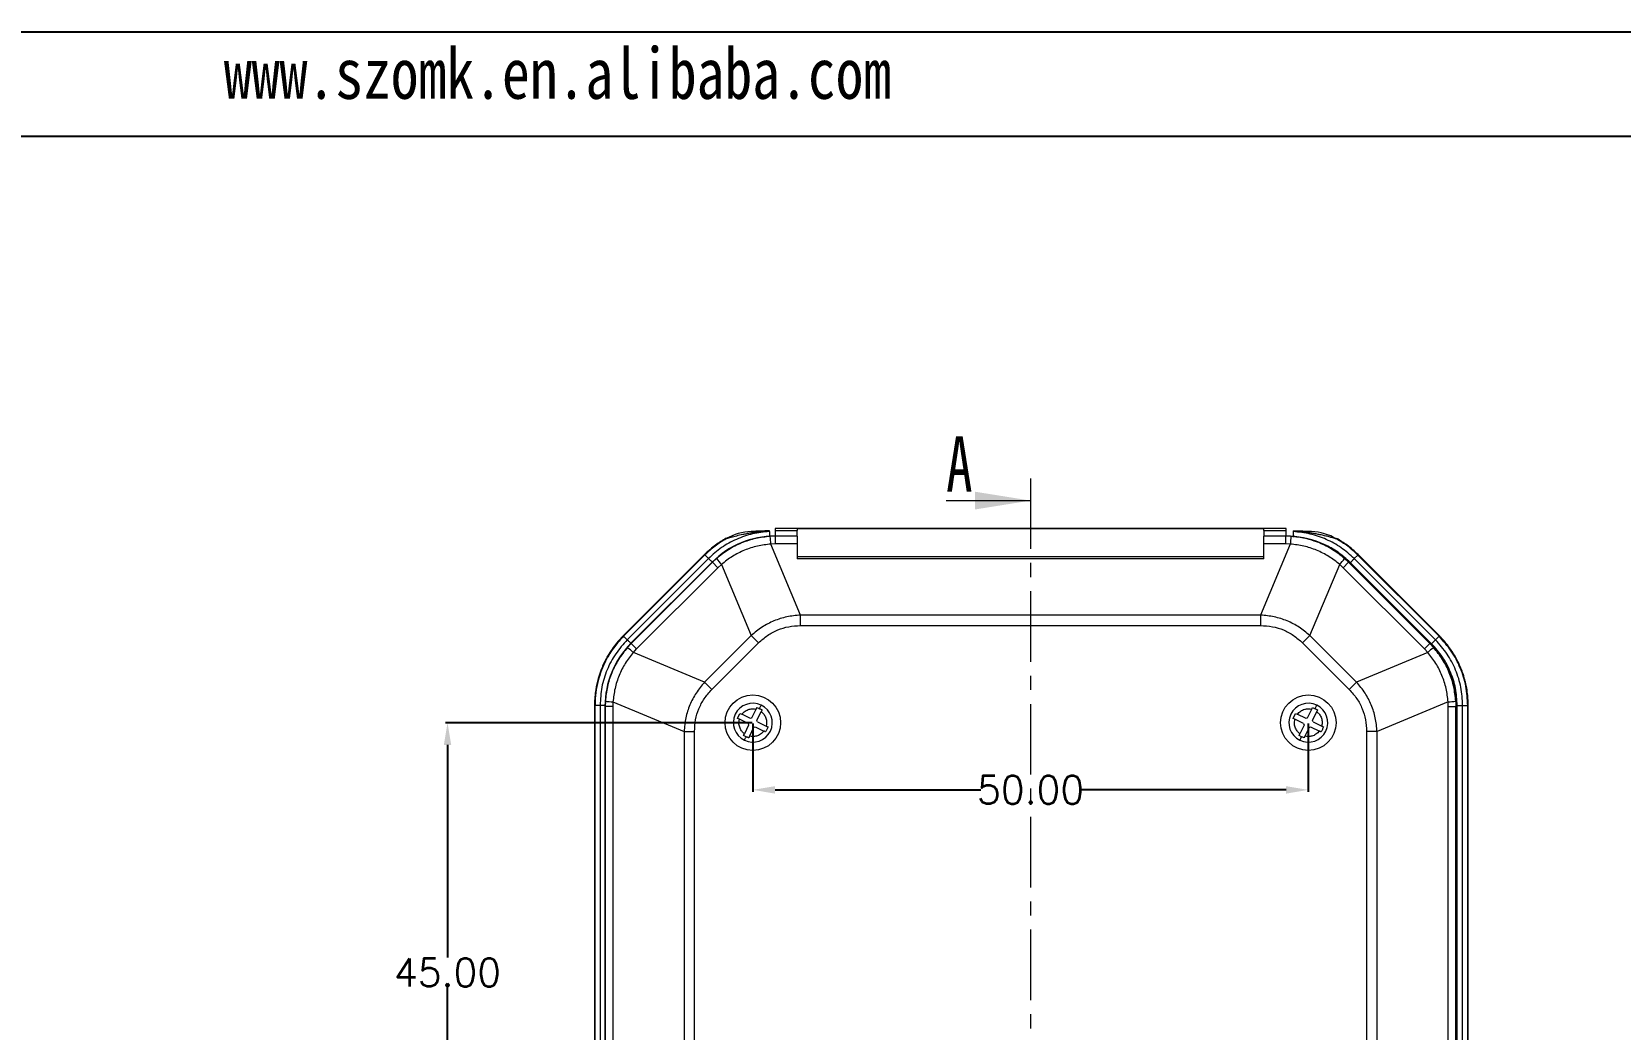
# Model space of a CAD drawing. Header units: inches. Extents: x 1153 to 4140, y 573 to 968.
# Drawn here: x 1425.7 to 1568.6, y 878.2 to 968 of the extents above; entities that cross this region are included whole.
import ezdxf

# ---------------------------------------------------------------- set-up
doc = ezdxf.new("R2010")
doc.units = ezdxf.units.IN
doc.linetypes.add('CENTER', pattern=[10.16, 6.35, -1.27, 1.27, -1.27])
doc.layers.add('文字', color=81, linetype='Continuous')
doc.styles.add('SLDTEXTSTYLE6', font='TXT', dxfattribs={"width": 0.7})
doc.styles.get("Standard").update_dxf_attribs({"font": 'txt', "bigfont": 'gbcbig.shx'})
doc.styles.add('宋体', font='', dxfattribs={"width": 0.8, "height": 3.5})
doc.styles.get('宋体').set_extended_font_data('SimSun')
doc.dimstyles.new('2.5', dxfattribs={"dimtxt": 2.5, "dimasz": 2, "dimexe": 0.18, "dimexo": 0.0625, "dimgap": 0.09, "dimtad": 0, "dimtih": 1, "dimtoh": 1, "dimzin": 0, "dimdsep": 46, "dimtxsty": 'Standard', "dimcen": 2, "dimadec": 0, "dimazin": 0, "dimtfac": 1, "dimtofl": 0, "dimtmove": 0, "dimatfit": 3, "dimfxl": 1, "dimtolj": 1, "dimtzin": 0, "dimarcsym": 0})

# ---------------------------------------------------------------- blocks, each defined once
blk = doc.blocks.new('*D157')
at = {"color": 0, "lineweight": -2, "transparency": 16777216}
for p, q in [((1490.57, 905.72), (1490.57, 899.55)), ((1540.57, 905.72), (1540.57, 899.55)), ((1492.57, 899.73), (1511.1, 899.73)), ((1538.57, 899.73), (1520.03, 899.73))]:
    blk.add_line(p, q, dxfattribs=at)
at = {"color": 0, "transparency": 16777216}
for points in [[(1492.57, 900.06), (1492.57, 899.39), (1490.57, 899.73)], [(1538.57, 900.06), (1538.57, 899.39), (1540.57, 899.73)]]:
    blk.add_solid(points, dxfattribs=at)
at = {"layer": 'Defpoints', "color": 0, "transparency": 16777216}
for p in [(1490.57, 905.78), (1540.57, 905.78), (1540.57, 899.73)]:
    blk.add_point(p, dxfattribs=at)
at = {"color": 0, "transparency": 16777216, "insert": (1515.57, 899.73), "char_height": 2.5, "attachment_point": 5}
blk.add_mtext('\\A1;50.00', dxfattribs=at)
blk = doc.blocks.new('*D162')
at = {"color": 0, "lineweight": -2, "transparency": 16777216}
for p, q in [((1490.51, 905.78), (1462.91, 905.78)), ((1463.09, 903.78), (1463.09, 884.62)), ((1463.09, 862.78), (1463.09, 881.94)), ((1490.51, 860.78), (1462.91, 860.78))]:
    blk.add_line(p, q, dxfattribs=at)
at = {"color": 0, "transparency": 16777216}
for points in [[(1462.76, 903.78), (1463.42, 903.78), (1463.09, 905.78)], [(1462.76, 862.78), (1463.42, 862.78), (1463.09, 860.78)]]:
    blk.add_solid(points, dxfattribs=at)
at = {"layer": 'Defpoints', "color": 0, "transparency": 16777216}
for p in [(1463.09, 905.78), (1490.57, 905.78), (1490.57, 860.78)]:
    blk.add_point(p, dxfattribs=at)
at = {"color": 0, "transparency": 16777216, "insert": (1463.09, 883.28), "char_height": 2.5, "attachment_point": 5}
blk.add_mtext('\\A1;45.00', dxfattribs=at)

msp = doc.modelspace()

# ---------------------------------------------------------------- linework, layer by layer
for p, q in [((1152.911, 968.002), (1711.619, 968.002)), ((1167.368, 958.597), (1702.213, 958.597))]:
    msp.add_line(p, q)
at = {"color": 1, "linetype": 'CENTER', "lineweight": 0}
msp.add_line((1515.568, 927.78), (1515.568, 867.207), dxfattribs=at)
at = {"color": 7, "linetype": 'Continuous', "lineweight": 0}
msp.add_line((1507.968, 925.78), (1515.568, 925.78), dxfattribs=at)
at = {"color": 7, "linetype": 'Continuous', "lineweight": 15}
for p, q in [((1488.807, 922.643), (1488.08, 922.341)), ((1492.598, 922.563), (1492.129, 922.549)), ((1538.568, 923.269), (1492.568, 923.269)), ((1492.568, 923.269), (1492.568, 923.077)), ((1492.568, 923.077), (1492.568, 922.577)), ((1492.568, 923.077), (1494.568, 923.077)), ((1494.568, 922.577), (1492.568, 922.577)), ((1492.568, 922.568), (1492.568, 922.577)), ((1492.598, 922.563), (1492.593, 922.568)), ((1494.568, 922.568), (1492.593, 922.568)), ((1492.598, 921.878), (1492.598, 922.563)), ((1494.568, 922.563), (1492.598, 922.563)), ((1494.568, 923.26), (1536.568, 923.26)), ((1494.568, 923.26), (1494.568, 923.077)), ((1494.568, 922.577), (1494.568, 923.077)), ((1494.568, 922.577), (1494.568, 922.568)), ((1494.568, 922.563), (1494.568, 922.568)), ((1494.568, 922.563), (1494.568, 921.878)), ((1536.568, 923.077), (1536.568, 923.26)), ((1536.568, 923.077), (1538.568, 923.077)), ((1536.568, 923.077), (1536.568, 922.577)), ((1538.568, 922.577), (1536.568, 922.577)), ((1536.568, 922.568), (1536.568, 922.577)), ((1538.544, 922.568), (1536.568, 922.568)), ((1536.568, 922.568), (1536.568, 922.563)), ((1538.538, 922.563), (1536.568, 922.563)), ((1536.568, 921.878), (1536.568, 922.563)), ((1538.544, 922.568), (1538.538, 922.563)), ((1539.008, 922.549), (1538.538, 922.563)), ((1538.538, 921.878), (1538.538, 922.563)), ((1538.568, 923.077), (1538.568, 923.269)), ((1538.568, 922.577), (1538.568, 923.077)), ((1538.568, 922.577), (1538.568, 922.568)), ((1486.229, 920.925), (1478.909, 913.605)), ((1478.944, 913.573), (1486.261, 920.89)), ((1486.261, 920.89), (1486.584, 920.567)), ((1492.598, 921.878), (1492.187, 921.866)), ((1494.861, 915.467), (1492.187, 921.866)), ((1494.568, 921.878), (1492.598, 921.878)), ((1494.568, 921.878), (1494.568, 920.539)), ((1538.949, 921.866), (1536.276, 915.467)), ((1536.568, 920.539), (1536.568, 921.878)), ((1538.538, 921.878), (1536.568, 921.878)), ((1538.949, 921.866), (1538.538, 921.878)), ((1544.699, 920.554), (1545.022, 920.877)), ((1552.338, 913.56), (1545.022, 920.877)), ((1552.373, 913.592), (1545.053, 920.912)), ((1486.584, 920.567), (1479.267, 913.25)), ((1479.603, 912.927), (1486.919, 920.243)), ((1486.942, 920.221), (1479.626, 912.904)), ((1480.111, 912.419), (1487.427, 919.736)), ((1486.919, 920.243), (1486.942, 920.221)), ((1487.302, 920.559), (1486.942, 920.221)), ((1487.427, 919.736), (1486.942, 920.221)), ((1487.427, 919.736), (1487.742, 920.031)), ((1487.742, 920.031), (1490.418, 913.626)), ((1494.568, 920.752), (1536.568, 920.752)), ((1536.568, 920.539), (1494.568, 920.539)), ((1540.719, 913.626), (1543.395, 920.031)), ((1543.395, 920.031), (1543.709, 919.736)), ((1544.194, 920.221), (1543.709, 919.736)), ((1543.709, 919.736), (1551.026, 912.419)), ((1543.835, 920.559), (1544.194, 920.221)), ((1544.194, 920.221), (1544.217, 920.243)), ((1551.511, 912.904), (1544.194, 920.221)), ((1544.217, 920.243), (1551.534, 912.927)), ((1551.664, 912.886), (1544.347, 920.203)), ((1552.015, 913.237), (1544.699, 920.554)), ((1536.276, 915.467), (1494.861, 915.467)), ((1494.861, 914.523), (1494.861, 915.467)), ((1536.276, 915.467), (1536.276, 914.523)), ((1490.418, 913.626), (1486.22, 909.428)), ((1490.418, 913.626), (1491.084, 912.961)), ((1494.861, 914.523), (1536.276, 914.523)), ((1540.719, 913.626), (1540.053, 912.961)), ((1544.917, 909.428), (1540.719, 913.626)), ((1479.267, 913.25), (1478.944, 913.573)), ((1479.288, 912.544), (1479.626, 912.904)), ((1479.626, 912.904), (1479.603, 912.927)), ((1479.626, 912.904), (1480.111, 912.419)), ((1479.815, 912.104), (1480.111, 912.419)), ((1486.886, 908.763), (1491.084, 912.961)), ((1540.053, 912.961), (1544.251, 908.763)), ((1551.511, 912.904), (1551.026, 912.419)), ((1551.026, 912.419), (1551.322, 912.104)), ((1551.534, 912.927), (1551.511, 912.904)), ((1551.849, 912.544), (1551.511, 912.904)), ((1552.015, 913.237), (1552.338, 913.56)), ((1486.22, 909.428), (1479.815, 912.104)), ((1551.322, 912.104), (1544.917, 909.428)), ((1486.22, 909.428), (1486.886, 908.763)), ((1544.917, 909.428), (1544.251, 908.763)), ((1476.318, 907.351), (1476.318, 814.375)), ((1476.365, 907.348), (1476.822, 907.348)), ((1476.365, 814.378), (1476.365, 907.348)), ((1476.822, 907.348), (1476.822, 814.378)), ((1477.26, 907.271), (1477.283, 907.248)), ((1477.26, 907.271), (1477.26, 814.285)), ((1477.297, 907.717), (1477.283, 907.248)), ((1477.968, 907.248), (1477.283, 907.248)), ((1477.283, 907.248), (1477.283, 814.308)), ((1477.98, 907.659), (1477.968, 907.248)), ((1477.968, 907.248), (1477.968, 814.308)), ((1477.98, 907.659), (1484.379, 904.985)), ((1489.198, 906.157), (1489.414, 906.608)), ((1489.414, 906.608), (1489.572, 906.532)), ((1490.361, 906.155), (1489.572, 906.532)), ((1490.494, 906.202), (1490.872, 906.99)), ((1490.872, 906.99), (1490.948, 907.149)), ((1490.945, 905.986), (1491.323, 906.774)), ((1490.948, 907.149), (1491.173, 907.041)), ((1539.198, 906.157), (1539.414, 906.608)), ((1539.414, 906.608), (1539.572, 906.532)), ((1540.361, 906.155), (1539.572, 906.532)), ((1540.494, 906.202), (1540.872, 906.99)), ((1540.872, 906.99), (1540.948, 907.149)), ((1540.945, 905.986), (1541.323, 906.774)), ((1540.948, 907.149), (1541.173, 907.041)), ((1553.156, 907.659), (1546.757, 904.985)), ((1553.168, 907.248), (1553.156, 907.659)), ((1553.168, 814.308), (1553.168, 907.248)), ((1553.168, 907.248), (1553.854, 907.248)), ((1553.84, 907.717), (1553.854, 907.248)), ((1553.876, 907.271), (1553.854, 907.248)), ((1553.854, 814.308), (1553.854, 907.248)), ((1553.876, 814.285), (1553.876, 907.271)), ((1553.963, 814.364), (1553.963, 907.336)), ((1554.46, 814.365), (1554.46, 907.335)), ((1554.46, 907.335), (1554.917, 907.335)), ((1554.917, 814.365), (1554.917, 907.335)), ((1554.964, 814.362), (1554.964, 907.338)), ((1489.356, 906.082), (1489.198, 906.157)), ((1490.145, 905.704), (1489.356, 906.082)), ((1490.192, 905.57), (1489.814, 904.781)), ((1490.145, 905.704), (1490.192, 905.57)), ((1490.643, 905.354), (1490.265, 904.565)), ((1490.494, 906.202), (1490.361, 906.155)), ((1490.643, 905.354), (1490.776, 905.401)), ((1490.776, 905.401), (1491.565, 905.023)), ((1490.992, 905.852), (1490.945, 905.986)), ((1490.992, 905.852), (1491.781, 905.474)), ((1539.356, 906.082), (1539.198, 906.157)), ((1540.145, 905.704), (1539.356, 906.082)), ((1540.192, 905.57), (1539.814, 904.781)), ((1540.145, 905.704), (1540.192, 905.57)), ((1540.643, 905.354), (1540.265, 904.565)), ((1540.494, 906.202), (1540.361, 906.155)), ((1540.643, 905.354), (1540.776, 905.401)), ((1540.776, 905.401), (1541.565, 905.023)), ((1540.992, 905.852), (1540.945, 905.986)), ((1540.992, 905.852), (1541.781, 905.474)), ((1484.379, 904.985), (1484.379, 816.571)), ((1484.379, 904.985), (1485.323, 904.985)), ((1485.323, 816.571), (1485.323, 904.985)), ((1489.738, 904.623), (1489.814, 904.781)), ((1489.963, 904.515), (1489.738, 904.623)), ((1539.738, 904.623), (1539.814, 904.781)), ((1539.963, 904.515), (1539.738, 904.623)), ((1545.814, 904.985), (1545.814, 816.571)), ((1546.757, 904.985), (1545.814, 904.985)), ((1546.757, 816.571), (1546.757, 904.985))]:
    msp.add_line(p, q, dxfattribs=at)
at = {"color": 8, "linetype": 'Continuous', "lineweight": 15}
for p, q in [((1543.202, 922.328), (1543.111, 922.325)), ((1545.022, 920.877), (1545.048, 920.903)), ((1554.917, 907.335), (1554.954, 907.335))]:
    msp.add_line(p, q, dxfattribs=at)
at = {"color": 7, "linetype": 'Continuous', "lineweight": 15}
for centre in [(1490.568, 905.778), (1540.568, 905.778)]:
    msp.add_circle(centre, 2.5, dxfattribs=at)
for centre, radius, start, end in [((1490.598, 918.244), 4.76, 92.03656, 120.66356), ((1484.161, 921.521), 8.034, 2.45871, 7.35322), ((1546.976, 921.521), 8.034, 172.64678, 177.54129), ((1540.684, 918.231), 4.76, 59.33896, 87.96344), ((1493.505, 925.289), 7.801, 217.32641, 222.37171), ((1537.631, 925.289), 7.801, 317.62829, 322.67359), ((1474.557, 906.341), 7.801, 47.62829, 52.67359), ((1556.579, 906.341), 7.801, 127.32641, 132.37171), ((1478.325, 915.685), 8.034, 262.64678, 267.54129), ((1490.568, 905.778), 1.75, 64.40453, 244.40453), ((1490.568, 905.778), 1.75, 244.40453, 64.40453), ((1540.568, 905.778), 1.75, 64.40453, 244.40453), ((1540.568, 905.778), 1.75, 244.40453, 64.40453), ((1552.812, 915.685), 8.034, 272.45871, 277.35322)]:
    msp.add_arc(centre, radius, start, end, dxfattribs=at)
for centre, major_axis, start_param, end_param in [((1492.578, 914.585), (-5.659, 5.659), 5.4988559, 6.2831853), ((1492.596, 914.567), (-5.659, 5.659), 5.4979394, 5.5010374), ((1538.541, 914.567), (-5.659, -5.659), 3.9237406, 3.9268385), ((1538.559, 914.585), (-5.659, -5.659), 3.1415927, 3.9259221), ((1485.262, 907.268), (5.659, -5.659), 3.1415927, 3.9268385), ((1545.875, 907.268), (5.659, 5.659), 5.4979394, 6.2831853)]:
    msp.add_ellipse(centre, major_axis=major_axis, ratio=0.9996955, start_param=start_param, end_param=end_param, dxfattribs=at)
for points, knots in [([(1488.16, 922.386), (1487.841, 922.192), (1487.343, 921.891), (1486.8, 921.454), (1486.514, 921.2), (1486.365, 921.059), (1486.289, 920.985), (1486.252, 920.948), (1486.235, 920.931), (1486.229, 920.925), (1486.227, 920.923), (1486.226, 920.922), (1486.226, 920.922), (1486.226, 920.922)], [0, 0, 0, 0, 0.4594203, 0.7172221, 0.8578242, 0.9315705, 0.9693902, 0.9891192, 0.9966175, 0.9989422, 0.9996444, 0.9998673, 1, 1, 1, 1]), ([(1488.171, 922.338), (1487.828, 922.13), (1487.141, 921.713), (1486.555, 921.165), (1486.261, 920.89)], [0, 0, 0, 0, 0.4988705, 1, 1, 1, 1]), ([(1492.061, 923.001), (1491.55, 922.948), (1490.531, 922.841), (1489.077, 922.326), (1487.723, 921.593), (1486.964, 920.909), (1486.584, 920.567)], [0, 0, 0, 0, 0.2509094, 0.5006965, 0.7501398, 1, 1, 1, 1]), ([(1492.129, 922.549), (1491.692, 922.503), (1490.815, 922.409), (1489.55, 921.994), (1488.349, 921.397), (1487.652, 920.839), (1487.302, 920.559)], [0, 0, 0, 0, 0.2475273, 0.496698, 0.7475197, 1, 1, 1, 1]), ([(1492.061, 923.028), (1491.831, 923.014), (1491.48, 922.993), (1491.041, 922.946), (1490.696, 922.902), (1490.346, 922.848), (1489.991, 922.785), (1489.562, 922.699), (1489.091, 922.59), (1488.601, 922.463), (1488.317, 922.38), (1488.171, 922.338)], [0, 0, 0, 0, 0.1187129, 0.1815355, 0.2481124, 0.3264112, 0.410711, 0.5018253, 0.6642665, 0.8282387, 1, 1, 1, 1]), ([(1492.061, 923.058), (1491.992, 923.055), (1491.831, 923.05), (1491.608, 923.042), (1491.297, 923.031), (1490.868, 923.016), (1490.605, 923.007), (1490.429, 923.001)], [0, 0, 0, 0, 0.053917, 0.1255173, 0.2502296, 0.5002598, 1, 1, 1, 1]), ([(1492.061, 923.028), (1492.061, 923.032), (1492.061, 923.042), (1492.061, 923.054), (1492.061, 923.056), (1492.061, 923.058)], [0, 0, 0, 0, 0.24953671, 0.49907316, 1, 1, 1, 1]), ([(1492.061, 923.001), (1492.061, 922.99), (1492.061, 922.967), (1492.061, 922.865), (1492.061, 922.726), (1492.061, 922.598), (1492.061, 922.523), (1492.061, 922.504)], [0, 0, 0, 0, 0.2303263, 0.460647, 0.691125, 0.9218969, 1, 1, 1, 1]), ([(1543.835, 920.559), (1543.485, 920.839), (1542.787, 921.397), (1541.587, 921.994), (1540.322, 922.409), (1539.445, 922.503), (1539.008, 922.549)], [0, 0, 0, 0, 0.25248029, 0.50330203, 0.75247272, 1, 1, 1, 1]), ([(1540.853, 922.988), (1540.794, 922.99), (1540.679, 922.994), (1540.49, 923), (1540.295, 923.007), (1540.102, 923.014), (1539.885, 923.021), (1539.696, 923.028), (1539.461, 923.036), (1539.301, 923.042), (1539.221, 923.045)], [0, 0, 0, 0, 0.1732522, 0.3368135, 0.4991133, 0.6320991, 0.7439603, 0.8783236, 0.9393728, 1, 1, 1, 1]), ([(1539.221, 923.014), (1539.221, 923.019), (1539.221, 923.029), (1539.221, 923.041), (1539.221, 923.043), (1539.221, 923.045)], [0, 0, 0, 0, 0.2495368, 0.4990734, 1, 1, 1, 1]), ([(1543.111, 922.325), (1543, 922.357), (1542.789, 922.419), (1542.434, 922.515), (1542.054, 922.61), (1541.662, 922.698), (1541.287, 922.773), (1540.934, 922.835), (1540.489, 922.903), (1539.93, 922.972), (1539.451, 923.001), (1539.221, 923.014)], [0, 0, 0, 0, 0.1312157, 0.2504671, 0.3793835, 0.4996866, 0.590398, 0.6743043, 0.7522089, 0.8812665, 1, 1, 1, 1]), ([(1544.699, 920.554), (1544.319, 920.896), (1543.559, 921.58), (1542.205, 922.313), (1540.752, 922.828), (1539.732, 922.935), (1539.221, 922.988)], [0, 0, 0, 0, 0.2498605, 0.4993033, 0.7490913, 1, 1, 1, 1]), ([(1539.221, 922.49), (1539.221, 922.547), (1539.221, 922.66), (1539.221, 922.81), (1539.221, 922.923), (1539.221, 922.975), (1539.221, 922.986), (1539.221, 922.988)], [0, 0, 0, 0, 0.2310481, 0.462102, 0.6929924, 0.9235854, 1, 1, 1, 1]), ([(1545.022, 920.877), (1544.728, 921.152), (1544.141, 921.7), (1543.454, 922.117), (1543.111, 922.325)], [0, 0, 0, 0, 0.5011526, 1, 1, 1, 1]), ([(1545.056, 920.909), (1545.056, 920.909), (1545.055, 920.91), (1544.746, 921.219), (1544.134, 921.758), (1543.441, 922.179), (1543.123, 922.373)], [0, 0, 0, 0, 0.0001327, 0.0010582, 0.5403749, 1, 1, 1, 1]), ([(1492.187, 921.866), (1491.782, 921.818), (1490.971, 921.722), (1489.807, 921.332), (1488.706, 920.787), (1488.063, 920.283), (1487.742, 920.031)], [0, 0, 0, 0, 0.25012068, 0.49999734, 0.74982436, 1, 1, 1, 1]), ([(1543.395, 920.031), (1543.073, 920.283), (1542.431, 920.787), (1541.33, 921.332), (1540.165, 921.722), (1539.355, 921.818), (1538.949, 921.866)], [0, 0, 0, 0, 0.2501711, 0.5000036, 0.7498749, 1, 1, 1, 1]), ([(1494.861, 915.467), (1494.447, 915.428), (1493.631, 915.35), (1492.463, 914.971), (1491.369, 914.413), (1490.738, 913.891), (1490.418, 913.626)], [0, 0, 0, 0, 0.2535543, 0.5002407, 0.7468043, 1, 1, 1, 1]), ([(1540.719, 913.626), (1540.399, 913.891), (1539.768, 914.413), (1538.674, 914.971), (1537.505, 915.35), (1536.689, 915.428), (1536.276, 915.467)], [0, 0, 0, 0, 0.2531957, 0.4997593, 0.7464457, 1, 1, 1, 1]), ([(1491.084, 912.961), (1491.348, 913.2), (1491.868, 913.671), (1492.798, 914.161), (1493.803, 914.471), (1494.504, 914.506), (1494.861, 914.523)], [0, 0, 0, 0, 0.2544163, 0.4996841, 0.7450513, 1, 1, 1, 1]), ([(1536.276, 914.523), (1536.633, 914.506), (1537.334, 914.471), (1538.339, 914.161), (1539.268, 913.671), (1539.788, 913.2), (1540.053, 912.961)], [0, 0, 0, 0, 0.2548834, 0.5003134, 0.7455185, 1, 1, 1, 1]), ([(1478.914, 913.609), (1478.913, 913.609), (1478.91, 913.606), (1478.702, 913.397), (1478.349, 913.01), (1477.927, 912.449), (1477.623, 911.982), (1477.402, 911.598), (1477.239, 911.283), (1477.07, 910.925), (1476.863, 910.428), (1476.615, 909.682), (1476.438, 908.882), (1476.353, 908.197), (1476.326, 907.78), (1476.32, 907.544), (1476.319, 907.424), (1476.318, 907.371), (1476.318, 907.352), (1476.318, 907.346), (1476.318, 907.344), (1476.318, 907.343)], [0, 0, 0, 0, 0.0002626, 0.0020542, 0.1269044, 0.2256694, 0.3043733, 0.3672292, 0.4165022, 0.4570345, 0.5380934, 0.6483719, 0.7957046, 0.8902994, 0.9455515, 0.9760541, 0.9917905, 0.9973687, 0.999121, 0.9996783, 1, 1, 1, 1]), ([(1478.944, 913.573), (1478.666, 913.272), (1478.036, 912.589), (1477.392, 911.531), (1476.924, 910.48), (1476.623, 909.537), (1476.407, 908.481), (1476.38, 907.735), (1476.365, 907.348)], [0, 0, 0, 0, 0.1776827, 0.402935, 0.5336657, 0.6765549, 0.8318456, 1, 1, 1, 1]), ([(1479.267, 913.25), (1478.902, 912.839), (1478.173, 912.019), (1477.417, 910.554), (1476.914, 908.985), (1476.853, 907.894), (1476.822, 907.348)], [0, 0, 0, 0, 0.25134557, 0.50084801, 0.74988694, 1, 1, 1, 1]), ([(1479.288, 912.544), (1479.007, 912.195), (1478.449, 911.497), (1477.853, 910.296), (1477.437, 909.031), (1477.343, 908.154), (1477.297, 907.717)], [0, 0, 0, 0, 0.2524803, 0.503302, 0.7524727, 1, 1, 1, 1]), ([(1553.963, 907.336), (1553.934, 907.852), (1553.877, 908.88), (1553.407, 910.357), (1552.695, 911.733), (1552.008, 912.501), (1551.664, 912.886)], [0, 0, 0, 0, 0.2509235, 0.5000207, 0.74911, 1, 1, 1, 1]), ([(1553.84, 907.717), (1553.793, 908.154), (1553.7, 909.031), (1553.284, 910.296), (1552.688, 911.497), (1552.129, 912.195), (1551.849, 912.544)], [0, 0, 0, 0, 0.2475273, 0.496698, 0.7475197, 1, 1, 1, 1]), ([(1554.46, 907.335), (1554.429, 907.881), (1554.368, 908.972), (1553.865, 910.541), (1553.109, 912.006), (1552.381, 912.826), (1552.015, 913.237)], [0, 0, 0, 0, 0.25011235, 0.4991511, 0.74865518, 1, 1, 1, 1]), ([(1554.917, 907.335), (1554.884, 907.912), (1554.82, 909.066), (1554.291, 910.722), (1553.494, 912.268), (1552.724, 913.129), (1552.338, 913.56)], [0, 0, 0, 0, 0.2506099, 0.50002251, 0.74942451, 1, 1, 1, 1]), ([(1554.964, 907.33), (1554.964, 907.331), (1554.964, 907.336), (1554.963, 907.632), (1554.939, 908.155), (1554.841, 908.848), (1554.727, 909.389), (1554.613, 909.813), (1554.507, 910.148), (1554.374, 910.521), (1554.169, 911.02), (1553.815, 911.728), (1553.373, 912.423), (1552.946, 912.97), (1552.67, 913.284), (1552.509, 913.454), (1552.425, 913.539), (1552.388, 913.577), (1552.375, 913.59), (1552.371, 913.594), (1552.369, 913.596), (1552.369, 913.596)], [0, 0, 0, 0, 0.0002625, 0.0020625, 0.1275374, 0.2256405, 0.3035108, 0.3658308, 0.4147158, 0.4551579, 0.5363884, 0.6471419, 0.7958464, 0.8908666, 0.9458399, 0.9761783, 0.9918305, 0.9973779, 0.9991222, 0.999678, 1, 1, 1, 1]), ([(1479.815, 912.104), (1479.563, 911.783), (1479.059, 911.141), (1478.514, 910.04), (1478.124, 908.875), (1478.028, 908.064), (1477.98, 907.659)], [0, 0, 0, 0, 0.2501711, 0.5000036, 0.7498749, 1, 1, 1, 1]), ([(1553.156, 907.659), (1553.108, 908.064), (1553.012, 908.875), (1552.622, 910.04), (1552.077, 911.141), (1551.574, 911.783), (1551.322, 912.104)], [0, 0, 0, 0, 0.2501207, 0.4999973, 0.7498244, 1, 1, 1, 1]), ([(1486.22, 909.428), (1485.955, 909.109), (1485.433, 908.478), (1484.875, 907.384), (1484.496, 906.215), (1484.419, 905.399), (1484.379, 904.985)], [0, 0, 0, 0, 0.2531957, 0.4997593, 0.7464457, 1, 1, 1, 1]), ([(1546.757, 904.985), (1546.718, 905.399), (1546.64, 906.215), (1546.261, 907.384), (1545.703, 908.478), (1545.181, 909.109), (1544.917, 909.428)], [0, 0, 0, 0, 0.2535543, 0.5002407, 0.7468043, 1, 1, 1, 1]), ([(1485.323, 904.985), (1485.341, 905.342), (1485.376, 906.043), (1485.685, 907.048), (1486.175, 907.978), (1486.646, 908.498), (1486.886, 908.763)], [0, 0, 0, 0, 0.2548834, 0.5003134, 0.7455185, 1, 1, 1, 1]), ([(1544.251, 908.763), (1544.491, 908.498), (1544.961, 907.978), (1545.451, 907.049), (1545.761, 906.044), (1545.796, 905.342), (1545.814, 904.985)], [0, 0, 0, 0, 0.2544163, 0.4996841, 0.7450513, 1, 1, 1, 1]), ([(1476.328, 907.348), (1476.325, 907.348), (1476.309, 907.348), (1476.341, 907.348), (1476.365, 907.348)], [0, 0, 0, 0, 0.21314846, 1, 1, 1, 1]), ([(1489.572, 906.532), (1489.67, 906.638), (1489.858, 906.841), (1490.223, 906.996), (1490.566, 907.045), (1490.776, 907.008), (1490.872, 906.99)], [0, 0, 0, 0, 0.2945419, 0.563619, 0.7992181, 1, 1, 1, 1]), ([(1491.173, 907.041), (1491.197, 907.09), (1491.245, 907.191), (1491.293, 907.292), (1491.32, 907.347), (1491.323, 907.353), (1491.324, 907.356)], [0, 0, 0, 0, 0.283977, 0.5741323, 0.7946784, 1, 1, 1, 1]), ([(1491.173, 907.041), (1491.211, 907.023), (1491.286, 906.986), (1491.361, 906.95), (1491.399, 906.933)], [0, 0, 0, 0, 0.4997612, 1, 1, 1, 1]), ([(1491.399, 906.933), (1491.393, 906.92), (1491.381, 906.895), (1491.362, 906.856), (1491.343, 906.815), (1491.329, 906.788), (1491.323, 906.774)], [0, 0, 0, 0, 0.2453076, 0.4924284, 0.7452394, 1, 1, 1, 1]), ([(1491.323, 906.774), (1491.397, 906.71), (1491.557, 906.571), (1491.734, 906.272), (1491.842, 905.89), (1491.802, 905.617), (1491.781, 905.474)], [0, 0, 0, 0, 0.2007819, 0.436381, 0.7054581, 1, 1, 1, 1]), ([(1539.572, 906.532), (1539.67, 906.638), (1539.858, 906.841), (1540.223, 906.996), (1540.566, 907.045), (1540.776, 907.008), (1540.872, 906.99)], [0, 0, 0, 0, 0.29454189, 0.56361899, 0.79921815, 1, 1, 1, 1]), ([(1541.173, 907.041), (1541.197, 907.09), (1541.245, 907.191), (1541.293, 907.292), (1541.32, 907.347), (1541.323, 907.353), (1541.324, 907.356)], [0, 0, 0, 0, 0.283977, 0.5741323, 0.7946784, 1, 1, 1, 1]), ([(1541.173, 907.041), (1541.211, 907.023), (1541.286, 906.986), (1541.361, 906.95), (1541.399, 906.933)], [0, 0, 0, 0, 0.4997612, 1, 1, 1, 1]), ([(1541.399, 906.933), (1541.393, 906.92), (1541.381, 906.895), (1541.362, 906.856), (1541.343, 906.815), (1541.329, 906.788), (1541.323, 906.774)], [0, 0, 0, 0, 0.2453076, 0.4924284, 0.7452394, 1, 1, 1, 1]), ([(1541.323, 906.774), (1541.397, 906.71), (1541.557, 906.571), (1541.734, 906.272), (1541.842, 905.89), (1541.802, 905.617), (1541.781, 905.474)], [0, 0, 0, 0, 0.2007819, 0.436381, 0.7054581, 1, 1, 1, 1]), ([(1489.814, 904.781), (1489.74, 904.846), (1489.579, 904.985), (1489.403, 905.284), (1489.294, 905.665), (1489.335, 905.939), (1489.356, 906.082)], [0, 0, 0, 0, 0.2007819, 0.436381, 0.7054581, 1, 1, 1, 1]), ([(1491.939, 905.399), (1491.921, 905.361), (1491.885, 905.286), (1491.831, 905.173), (1491.777, 905.06), (1491.741, 904.985), (1491.723, 904.948)], [0, 0, 0, 0, 0.2493795, 0.4990288, 0.7493944, 1, 1, 1, 1]), ([(1491.781, 905.474), (1491.794, 905.468), (1491.821, 905.455), (1491.86, 905.436), (1491.9, 905.417), (1491.926, 905.405), (1491.939, 905.399)], [0, 0, 0, 0, 0.2453467, 0.4924679, 0.7452445, 1, 1, 1, 1]), ([(1539.814, 904.781), (1539.74, 904.846), (1539.579, 904.985), (1539.403, 905.284), (1539.294, 905.665), (1539.335, 905.939), (1539.356, 906.082)], [0, 0, 0, 0, 0.2007819, 0.436381, 0.7054581, 1, 1, 1, 1]), ([(1541.939, 905.399), (1541.921, 905.361), (1541.885, 905.286), (1541.831, 905.173), (1541.777, 905.06), (1541.741, 904.985), (1541.723, 904.948)], [0, 0, 0, 0, 0.2493795, 0.4990288, 0.7493944, 1, 1, 1, 1]), ([(1541.781, 905.474), (1541.794, 905.468), (1541.821, 905.455), (1541.86, 905.436), (1541.9, 905.417), (1541.926, 905.405), (1541.939, 905.399)], [0, 0, 0, 0, 0.2453467, 0.4924679, 0.7452445, 1, 1, 1, 1]), ([(1489.812, 904.2), (1489.815, 904.205), (1489.819, 904.215), (1489.857, 904.292), (1489.906, 904.396), (1489.945, 904.476), (1489.963, 904.515)], [0, 0, 0, 0, 0.2637162, 0.548872, 0.7776112, 1, 1, 1, 1]), ([(1490.189, 904.407), (1490.151, 904.425), (1490.076, 904.461), (1490.001, 904.497), (1489.963, 904.515)], [0, 0, 0, 0, 0.4997288, 1, 1, 1, 1]), ([(1490.265, 904.565), (1490.258, 904.552), (1490.246, 904.526), (1490.227, 904.486), (1490.208, 904.446), (1490.195, 904.42), (1490.189, 904.407)], [0, 0, 0, 0, 0.2453467, 0.4924679, 0.7452445, 1, 1, 1, 1]), ([(1491.565, 905.023), (1491.467, 904.917), (1491.279, 904.715), (1490.914, 904.56), (1490.57, 904.511), (1490.361, 904.548), (1490.265, 904.565)], [0, 0, 0, 0, 0.2945419, 0.563619, 0.7992181, 1, 1, 1, 1]), ([(1491.723, 904.948), (1491.71, 904.954), (1491.685, 904.966), (1491.646, 904.984), (1491.606, 905.004), (1491.579, 905.017), (1491.565, 905.023)], [0, 0, 0, 0, 0.24530759, 0.4924284, 0.74523944, 1, 1, 1, 1]), ([(1539.812, 904.2), (1539.815, 904.205), (1539.819, 904.215), (1539.857, 904.292), (1539.906, 904.396), (1539.945, 904.476), (1539.963, 904.515)], [0, 0, 0, 0, 0.2637162, 0.548872, 0.7776112, 1, 1, 1, 1]), ([(1540.189, 904.407), (1540.151, 904.425), (1540.076, 904.461), (1540.001, 904.497), (1539.963, 904.515)], [0, 0, 0, 0, 0.4997288, 1, 1, 1, 1]), ([(1540.265, 904.565), (1540.258, 904.552), (1540.246, 904.526), (1540.227, 904.486), (1540.208, 904.446), (1540.195, 904.42), (1540.189, 904.407)], [0, 0, 0, 0, 0.2453467, 0.4924679, 0.7452445, 1, 1, 1, 1]), ([(1541.565, 905.023), (1541.467, 904.917), (1541.279, 904.715), (1540.914, 904.56), (1540.57, 904.511), (1540.361, 904.548), (1540.265, 904.565)], [0, 0, 0, 0, 0.2945419, 0.563619, 0.7992181, 1, 1, 1, 1]), ([(1541.723, 904.948), (1541.71, 904.954), (1541.685, 904.966), (1541.646, 904.984), (1541.606, 905.004), (1541.579, 905.017), (1541.565, 905.023)], [0, 0, 0, 0, 0.2453076, 0.4924284, 0.7452394, 1, 1, 1, 1])]:
    msp.add_open_spline(points, degree=3, knots=knots, dxfattribs=at)
at = {"color": 8, "linetype": 'Continuous', "lineweight": 15}
for points, knots in [([(1488.171, 922.338), (1488.111, 922.34), (1488.05, 922.342), (1488.08, 922.341), (1488.081, 922.341)], [0, 0, 0, 0, 0.99691143, 1, 1, 1, 1]), ([(1486.235, 920.916), (1486.232, 920.919), (1486.221, 920.93), (1486.243, 920.907), (1486.261, 920.89)], [0, 0, 0, 0, 0.21363999, 1, 1, 1, 1]), ([(1544.347, 920.203), (1543.989, 920.523), (1543.276, 921.16), (1542.195, 921.784), (1541.476, 922.007), (1541.212, 922.089)], [0, 0, 0, 0, 0.3894388, 0.775803, 1, 1, 1, 1])]:
    msp.add_open_spline(points, degree=3, knots=knots, dxfattribs=at)
at = {"color": 7, "linetype": 'Continuous', "lineweight": 15}
for points in [[(1486.584, 920.567), (1486.593, 920.558), (1486.611, 920.539), (1486.695, 920.456), (1486.806, 920.345), (1486.893, 920.259), (1486.936, 920.216)], [(1544.347, 920.203), (1544.39, 920.246), (1544.476, 920.332), (1544.588, 920.443), (1544.671, 920.526), (1544.689, 920.545), (1544.699, 920.554)], [(1479.267, 913.25), (1479.276, 913.241), (1479.295, 913.223), (1479.378, 913.14), (1479.489, 913.028), (1479.575, 912.942), (1479.618, 912.899)], [(1551.664, 912.886), (1551.707, 912.929), (1551.793, 913.015), (1551.905, 913.127), (1551.988, 913.209), (1552.006, 913.228), (1552.015, 913.237)], [(1476.822, 907.348), (1476.835, 907.348), (1476.861, 907.348), (1476.979, 907.348), (1477.136, 907.348), (1477.258, 907.348), (1477.319, 907.349)], [(1553.963, 907.336), (1554.024, 907.335), (1554.146, 907.335), (1554.304, 907.335), (1554.421, 907.335), (1554.447, 907.335), (1554.46, 907.335)]]:
    msp.add_open_spline(points, degree=3, dxfattribs=at)
at = {"color": 7, "linetype": 'Continuous', "lineweight": 0}
msp.add_solid([(1515.568, 925.78), (1510.568, 926.58), (1510.568, 924.98)], dxfattribs=at)

# ---------------------------------------------------------------- texts
at = {"color": 7, "linetype": 'Continuous', "insert": (1507.968, 931.582), "char_height": 5, "attachment_point": 1, "style": 'SLDTEXTSTYLE6'}
msp.add_mtext('A', dxfattribs=at)
at = {"layer": '文字', "color": 0, "insert": (1442.966, 966.562), "char_height": 4.59842, "width": 80.78975, "attachment_point": 1, "style": '宋体'}
msp.add_mtext('www.szomk.en.alibaba.com', dxfattribs=at)

# ---------------------------------------------------------------- dimensions: what is measured, and where the dimension line sits
dim = msp.add_linear_dim(base=(1463.091, 905.778), p1=(1490.568, 860.778), p2=(1490.568, 905.778), angle=90, dimstyle='2.5')
dim.commit()
dim.dimension.update_dxf_attribs({"geometry": '*D162', "text_midpoint": (1463.091, 883.278)})
dim = msp.add_linear_dim(base=(1540.568, 899.725), p1=(1490.568, 905.778), p2=(1540.568, 905.778), dimstyle='2.5')
dim.commit()
dim.dimension.update_dxf_attribs({"geometry": '*D157', "text_midpoint": (1515.568, 899.725)})

doc.saveas('drawing.dxf')
